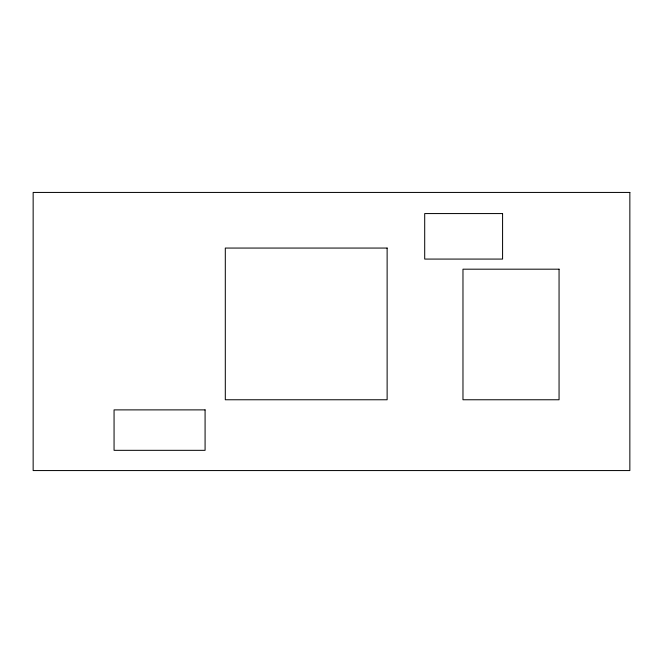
<?xml version="1.0" encoding="UTF-8"?>
<svg xmlns="http://www.w3.org/2000/svg" width="663" height="663" viewBox="0 0 663 663"><rect width="100%" height="100%" fill="white"/><g stroke="black" fill="none" stroke-linecap="round" stroke-linejoin="round"><path stroke-width="0.99" d="M629.85 192.436L33.15 192.436L33.15 470.564L629.85 470.564L629.85 192.436M502.579 213.569L424.701 213.569L424.701 259.076L502.579 259.076L502.579 213.569M387.126 248.061L225.304 248.061L225.304 399.764L387.126 399.764L387.126 248.061M559.058 269.186L462.973 269.186L462.973 399.764L559.058 399.764L559.058 269.186M205.082 409.883L114.061 409.883L114.061 450.334L205.082 450.334L205.082 409.883"/></g></svg>
